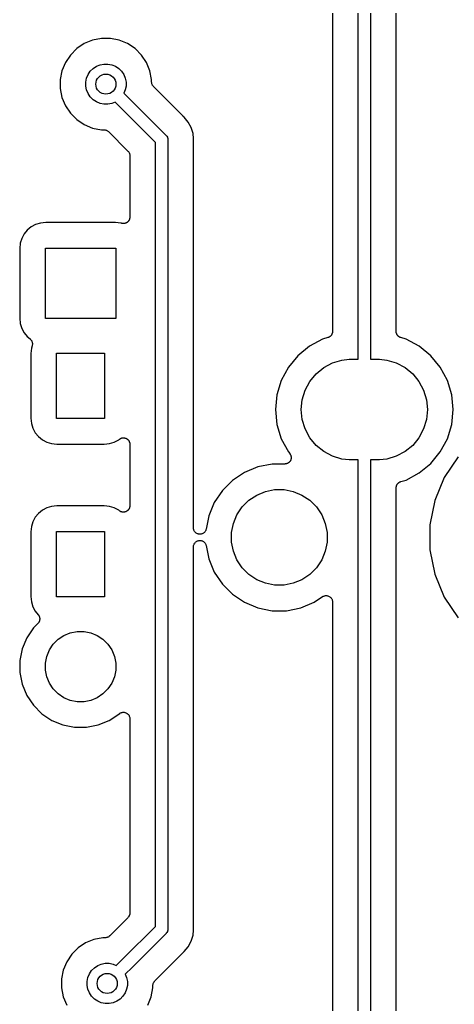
# Model space of a CAD drawing. Extents: x 1.13 to 10.46, y -5.5 to -3.29.
# Drawn here: x 6.31 to 6.65, y -4.758 to -3.988 of the extents above; entities that cross this region are included whole.
import ezdxf

# ---------------------------------------------------------------- set-up
doc = ezdxf.new("R2010")
doc.units = 0
doc.header["$MEASUREMENT"] = 0
doc.layers.add('BLACK', color=7, linetype='CONTINUOUS')

msp = doc.modelspace()

# ---------------------------------------------------------------- linework, layer by layer
at = {"layer": 'BLACK', "linetype": 'CONTINUOUS'}
for p, q in [((6.58445, -3.58228), (6.58445, -4.25354)), ((6.57461, -4.25354), (6.57461, -3.59188)), ((6.60445, -4.23174), (6.60445, -3.60409)), ((6.55461, -3.6935), (6.55461, -4.23174)), ((6.36039, -4.00643), (6.35454, -4.01035)), ((6.3669, -4.00374), (6.36039, -4.00643)), ((6.37381, -4.00237), (6.3669, -4.00374)), ((6.38085, -4.00237), (6.37381, -4.00237)), ((6.38775, -4.00374), (6.38085, -4.00237)), ((6.39426, -4.00643), (6.38775, -4.00374)), ((6.40012, -4.01035), (6.39426, -4.00643)), ((6.34956, -4.01533), (6.34565, -4.02118)), ((6.35454, -4.01035), (6.34956, -4.01533)), ((6.40509, -4.01533), (6.40012, -4.01035)), ((6.40901, -4.02118), (6.40509, -4.01533)), ((6.34565, -4.02118), (6.34295, -4.02769)), ((6.36987, -4.02416), (6.37273, -4.02297)), ((6.37273, -4.02297), (6.37578, -4.02237)), ((6.37578, -4.02237), (6.37888, -4.02237)), ((6.37888, -4.02237), (6.38192, -4.02297)), ((6.38192, -4.02297), (6.38479, -4.02416)), ((6.4117, -4.02769), (6.40901, -4.02118)), ((6.34295, -4.02769), (6.34158, -4.03459)), ((6.36218, -4.03352), (6.36337, -4.03065)), ((6.36337, -4.03065), (6.3651, -4.02807)), ((6.3651, -4.02807), (6.36729, -4.02588)), ((6.36729, -4.02588), (6.36987, -4.02416)), ((6.38479, -4.02416), (6.38737, -4.02588)), ((6.38737, -4.02588), (6.38956, -4.02807)), ((6.38956, -4.02807), (6.39128, -4.03065)), ((6.39128, -4.03065), (6.39247, -4.03352)), ((6.41308, -4.03459), (6.4117, -4.02769)), ((6.34158, -4.03459), (6.34158, -4.04163)), ((6.36158, -4.03656), (6.36218, -4.03352)), ((6.36158, -4.03966), (6.36158, -4.03656)), ((6.39247, -4.03352), (6.39308, -4.03656)), ((6.39308, -4.03656), (6.39308, -4.03966)), ((6.41308, -4.03655), (6.41308, -4.03459)), ((6.41312, -4.03701), (6.41308, -4.03655)), ((6.41316, -4.03747), (6.41312, -4.03701)), ((6.41317, -4.03749), (6.41316, -4.03747)), ((6.41317, -4.03752), (6.41317, -4.03749)), ((6.4133, -4.03796), (6.41317, -4.03752)), ((6.41343, -4.0384), (6.4133, -4.03796)), ((6.41345, -4.03843), (6.41343, -4.0384)), ((6.41345, -4.03845), (6.41345, -4.03843)), ((6.41367, -4.03886), (6.41345, -4.03845)), ((6.41388, -4.03927), (6.41367, -4.03886)), ((6.34158, -4.04163), (6.34295, -4.04854)), ((6.36218, -4.04271), (6.36158, -4.03966)), ((6.36337, -4.04557), (6.36218, -4.04271)), ((6.3651, -4.04815), (6.36337, -4.04557)), ((6.39247, -4.04271), (6.39142, -4.04525)), ((6.39142, -4.04525), (6.42424, -4.07806)), ((6.39308, -4.03966), (6.39247, -4.04271)), ((6.4139, -4.03929), (6.41388, -4.03927)), ((6.41391, -4.03931), (6.4139, -4.03929)), ((6.4142, -4.03967), (6.41391, -4.03931)), ((6.41449, -4.04003), (6.4142, -4.03967)), ((6.41453, -4.04007), (6.41449, -4.04003)), ((6.41454, -4.04008), (6.41453, -4.04007)), ((6.41453, -4.04007), (6.41453, -4.04007)), ((6.41453, -4.04007), (6.41453, -4.04007)), ((6.43751, -4.06305), (6.41454, -4.04008)), ((6.34295, -4.04854), (6.34565, -4.05505)), ((6.36729, -4.05035), (6.3651, -4.04815)), ((6.36987, -4.05207), (6.36729, -4.05035)), ((6.37273, -4.05326), (6.36987, -4.05207)), ((6.37578, -4.05386), (6.37273, -4.05326)), ((6.37888, -4.05386), (6.37578, -4.05386)), ((6.38192, -4.05326), (6.37888, -4.05386)), ((6.38446, -4.0522), (6.38192, -4.05326)), ((6.41601, -4.08375), (6.38446, -4.0522)), ((6.34565, -4.05505), (6.34956, -4.0609)), ((6.34956, -4.0609), (6.35454, -4.06588)), ((6.35454, -4.06588), (6.36039, -4.06979)), ((6.43767, -4.06319), (6.43751, -4.06305)), ((6.43782, -4.06334), (6.43767, -4.06319)), ((6.43787, -4.06338), (6.43782, -4.06334)), ((6.43863, -4.06401), (6.43787, -4.06338)), ((6.44175, -4.0678), (6.43863, -4.06401)), ((6.44406, -4.07213), (6.44175, -4.0678)), ((6.36039, -4.06979), (6.3669, -4.07249)), ((6.3669, -4.07249), (6.37381, -4.07386)), ((6.37381, -4.07386), (6.37576, -4.07386)), ((6.37576, -4.07386), (6.37578, -4.07386)), ((6.37578, -4.07386), (6.37578, -4.07386)), ((6.37578, -4.07386), (6.37578, -4.07386)), ((6.37578, -4.07386), (6.37583, -4.07386)), ((6.37583, -4.07386), (6.37629, -4.07391)), ((6.37629, -4.07391), (6.37675, -4.07396)), ((6.37675, -4.07396), (6.37677, -4.07397)), ((6.37677, -4.07397), (6.3768, -4.07397)), ((6.3768, -4.07397), (6.37724, -4.07411)), ((6.37724, -4.07411), (6.37768, -4.07425)), ((6.37768, -4.07425), (6.37771, -4.07426)), ((6.37771, -4.07426), (6.37773, -4.07427)), ((6.37773, -4.07427), (6.37814, -4.07449)), ((6.37814, -4.07449), (6.37854, -4.07471)), ((6.37854, -4.07471), (6.37856, -4.07472)), ((6.37856, -4.07472), (6.37859, -4.07474)), ((6.37859, -4.07474), (6.37894, -4.07503)), ((6.37894, -4.07503), (6.3793, -4.07533)), ((6.3793, -4.07533), (6.39454, -4.09057)), ((6.44549, -4.07683), (6.44406, -4.07213)), ((6.44587, -4.08072), (6.44549, -4.07683)), ((6.41601, -4.69747), (6.41601, -4.08375)), ((6.42424, -4.07806), (6.42442, -4.07822)), ((6.42442, -4.07822), (6.42458, -4.0784)), ((6.42458, -4.0784), (6.42504, -4.07897)), ((6.42504, -4.07897), (6.42539, -4.07963)), ((6.42539, -4.07963), (6.4255, -4.07982)), ((6.4255, -4.07982), (6.42578, -4.08075)), ((6.42578, -4.08075), (6.42585, -4.08147)), ((6.42585, -4.08147), (6.42585, -4.08147)), ((6.42585, -4.08147), (6.42587, -4.08171)), ((6.42587, -4.08171), (6.42585, -4.08195)), ((6.42585, -4.08195), (6.42585, -4.69927)), ((6.44585, -4.08311), (6.44587, -4.0829)), ((6.44585, -4.08318), (6.44585, -4.08311)), ((6.44585, -4.38547), (6.44585, -4.08318)), ((6.44587, -4.08073), (6.44587, -4.08072)), ((6.44597, -4.08171), (6.44587, -4.08073)), ((6.44587, -4.08269), (6.44597, -4.08171)), ((6.44587, -4.0829), (6.44587, -4.08269)), ((6.39454, -4.09057), (6.39455, -4.09058)), ((6.39455, -4.09058), (6.39455, -4.09058)), ((6.39455, -4.09058), (6.39455, -4.09058)), ((6.39455, -4.09058), (6.39459, -4.09062)), ((6.39459, -4.09062), (6.39488, -4.09098)), ((6.39488, -4.09098), (6.39517, -4.09134)), ((6.39517, -4.09134), (6.39518, -4.09136)), ((6.39518, -4.09136), (6.3952, -4.09138)), ((6.3952, -4.09138), (6.39541, -4.09179)), ((6.39541, -4.09179), (6.39563, -4.0922)), ((6.39563, -4.0922), (6.39564, -4.09223)), ((6.39564, -4.09223), (6.39565, -4.09225)), ((6.39565, -4.09225), (6.39578, -4.09269)), ((6.39578, -4.09269), (6.39591, -4.09314)), ((6.39591, -4.09314), (6.39591, -4.09316)), ((6.39591, -4.09316), (6.39592, -4.09319)), ((6.39592, -4.09319), (6.39596, -4.09365)), ((6.39596, -4.09365), (6.39601, -4.09411)), ((6.39601, -4.09411), (6.39601, -4.1423)), ((6.33023, -4.14647), (6.32606, -4.14688)), ((6.38473, -4.14647), (6.33023, -4.14647)), ((6.3889, -4.14688), (6.38473, -4.14647)), ((6.39335, -4.14672), (6.39311, -4.14681)), ((6.39354, -4.14659), (6.39335, -4.14672)), ((6.39374, -4.14648), (6.39354, -4.14659)), ((6.39395, -4.14632), (6.39374, -4.14648)), ((6.39416, -4.14618), (6.39395, -4.14632)), ((6.39432, -4.14601), (6.39416, -4.14618)), ((6.3945, -4.14587), (6.39432, -4.14601)), ((6.39467, -4.14567), (6.3945, -4.14587)), ((6.39485, -4.14549), (6.39467, -4.14567)), ((6.39498, -4.1453), (6.39485, -4.14549)), ((6.39513, -4.14512), (6.39498, -4.1453)), ((6.39526, -4.1449), (6.39513, -4.14512)), ((6.3954, -4.14468), (6.39526, -4.1449)), ((6.39549, -4.14447), (6.3954, -4.14468)), ((6.3956, -4.14427), (6.39549, -4.14447)), ((6.39568, -4.14402), (6.3956, -4.14427)), ((6.39578, -4.14378), (6.39568, -4.14402)), ((6.39583, -4.14356), (6.39578, -4.14378)), ((6.3959, -4.14334), (6.39583, -4.14356)), ((6.39593, -4.14308), (6.3959, -4.14334)), ((6.39598, -4.14283), (6.39593, -4.14308)), ((6.39601, -4.14237), (6.39598, -4.1426)), ((6.39598, -4.1426), (6.39598, -4.14283)), ((6.39601, -4.1423), (6.39601, -4.14237)), ((6.31577, -4.15238), (6.31327, -4.15543)), ((6.31882, -4.14988), (6.31577, -4.15238)), ((6.32229, -4.14803), (6.31882, -4.14988)), ((6.32606, -4.14688), (6.32229, -4.14803)), ((6.38955, -4.14708), (6.3889, -4.14688)), ((6.38978, -4.14713), (6.38955, -4.14708)), ((6.39, -4.1472), (6.38978, -4.14713)), ((6.39026, -4.14722), (6.39, -4.1472)), ((6.39051, -4.14727), (6.39026, -4.14722)), ((6.39074, -4.14727), (6.39051, -4.14727)), ((6.39097, -4.1473), (6.39074, -4.14727)), ((6.39123, -4.14727), (6.39097, -4.1473)), ((6.39149, -4.14727), (6.39123, -4.14727)), ((6.39171, -4.14723), (6.39149, -4.14727)), ((6.39194, -4.14721), (6.39171, -4.14723)), ((6.39219, -4.14714), (6.39194, -4.14721)), ((6.39245, -4.14709), (6.39219, -4.14714)), ((6.39266, -4.147), (6.39245, -4.14709)), ((6.39288, -4.14693), (6.39266, -4.147)), ((6.39311, -4.14681), (6.39288, -4.14693)), ((6.31141, -4.1589), (6.31027, -4.16267)), ((6.31327, -4.15543), (6.31141, -4.1589)), ((6.31027, -4.16267), (6.30986, -4.16684)), ((6.30986, -4.16684), (6.30986, -4.22135)), ((6.32998, -4.22159), (6.32998, -4.16659)), ((6.32998, -4.16659), (6.38498, -4.16659)), ((6.38498, -4.16659), (6.38498, -4.22159)), ((6.30986, -4.22135), (6.31027, -4.22552)), ((6.38498, -4.22159), (6.32998, -4.22159)), ((6.31027, -4.22552), (6.31141, -4.22929)), ((6.31141, -4.22929), (6.31327, -4.23276)), ((6.31327, -4.23276), (6.31577, -4.23581)), ((6.31577, -4.23581), (6.31799, -4.23763)), ((6.31799, -4.23763), (6.31801, -4.23764)), ((6.31801, -4.23764), (6.31801, -4.23764)), ((6.31801, -4.23764), (6.31801, -4.23764)), ((6.31801, -4.23764), (6.31804, -4.23767)), ((6.31804, -4.23767), (6.31837, -4.23801)), ((6.31837, -4.23801), (6.3187, -4.23834)), ((6.3187, -4.23834), (6.31871, -4.23835)), ((6.31871, -4.23835), (6.31872, -4.23837)), ((6.31872, -4.23837), (6.31898, -4.23876)), ((6.31898, -4.23876), (6.31924, -4.23915)), ((6.31924, -4.23915), (6.31924, -4.23917)), ((6.31924, -4.23917), (6.31926, -4.23919)), ((6.31926, -4.23919), (6.31943, -4.23962)), ((6.54686, -4.2378), (6.53654, -4.24331)), ((6.55106, -4.23652), (6.54686, -4.2378)), ((6.55126, -4.23644), (6.55106, -4.23652)), ((6.55148, -4.23637), (6.55126, -4.23644)), ((6.55171, -4.23625), (6.55148, -4.23637)), ((6.55196, -4.23615), (6.55171, -4.23625)), ((6.55215, -4.23603), (6.55196, -4.23615)), ((6.55234, -4.23592), (6.55215, -4.23603)), ((6.55255, -4.23576), (6.55234, -4.23592)), ((6.55277, -4.23561), (6.55255, -4.23576)), ((6.55293, -4.23545), (6.55277, -4.23561)), ((6.5531, -4.23531), (6.55293, -4.23545)), ((6.55328, -4.23511), (6.5531, -4.23531)), ((6.55346, -4.23492), (6.55328, -4.23511)), ((6.55359, -4.23473), (6.55346, -4.23492)), ((6.55373, -4.23456), (6.55359, -4.23473)), ((6.55386, -4.23433), (6.55373, -4.23456)), ((6.55401, -4.23411), (6.55386, -4.23433)), ((6.55409, -4.2339), (6.55401, -4.23411)), ((6.5542, -4.23371), (6.55409, -4.2339)), ((6.55428, -4.23345), (6.5542, -4.23371)), ((6.55438, -4.23321), (6.55428, -4.23345)), ((6.55443, -4.23299), (6.55438, -4.23321)), ((6.5545, -4.23278), (6.55443, -4.23299)), ((6.55453, -4.23251), (6.5545, -4.23278)), ((6.55458, -4.23225), (6.55453, -4.23251)), ((6.55461, -4.23181), (6.55458, -4.23203)), ((6.55458, -4.23203), (6.55458, -4.23225)), ((6.55461, -4.23174), (6.55461, -4.23181)), ((6.60447, -4.23196), (6.60445, -4.23174)), ((6.60447, -4.23218), (6.60447, -4.23196)), ((6.60452, -4.23244), (6.60447, -4.23218)), ((6.60454, -4.23271), (6.60452, -4.23244)), ((6.60461, -4.23292), (6.60454, -4.23271)), ((6.60465, -4.23314), (6.60461, -4.23292)), ((6.60475, -4.23339), (6.60465, -4.23314)), ((6.60483, -4.23364), (6.60475, -4.23339)), ((6.60493, -4.23384), (6.60483, -4.23364)), ((6.60501, -4.23405), (6.60493, -4.23384)), ((6.60516, -4.23427), (6.60501, -4.23405)), ((6.60528, -4.2345), (6.60516, -4.23427)), ((6.60543, -4.23468), (6.60528, -4.2345)), ((6.60555, -4.23487), (6.60543, -4.23468)), ((6.60573, -4.23506), (6.60555, -4.23487)), ((6.6059, -4.23526), (6.60573, -4.23506)), ((6.60607, -4.2354), (6.6059, -4.23526)), ((6.60623, -4.23556), (6.60607, -4.2354)), ((6.60645, -4.23571), (6.60623, -4.23556)), ((6.60665, -4.23588), (6.60645, -4.23571)), ((6.60685, -4.23599), (6.60665, -4.23588)), ((6.60703, -4.23612), (6.60685, -4.23599)), ((6.60728, -4.23622), (6.60703, -4.23612)), ((6.60751, -4.23635), (6.60728, -4.23622)), ((6.60773, -4.23641), (6.60751, -4.23635)), ((6.60793, -4.2365), (6.60773, -4.23641)), ((6.608, -4.23652), (6.60793, -4.2365)), ((6.6122, -4.2378), (6.608, -4.23652)), ((6.62251, -4.24331), (6.6122, -4.2378)), ((6.31907, -4.2447), (6.31866, -4.24887)), ((6.3196, -4.24294), (6.31907, -4.2447)), ((6.31943, -4.23962), (6.31961, -4.24005)), ((6.31969, -4.24249), (6.3196, -4.24294)), ((6.31961, -4.24005), (6.31961, -4.24007)), ((6.31961, -4.24007), (6.31962, -4.24009)), ((6.31962, -4.24009), (6.3197, -4.24055)), ((6.31979, -4.24203), (6.31969, -4.24249)), ((6.3197, -4.24055), (6.31979, -4.24101)), ((6.31979, -4.24101), (6.31979, -4.24103)), ((6.31979, -4.24103), (6.3198, -4.24105)), ((6.3198, -4.24105), (6.31979, -4.24152)), ((6.31979, -4.24152), (6.31979, -4.24199)), ((6.31979, -4.24199), (6.31979, -4.24201)), ((6.31979, -4.24201), (6.31979, -4.24203)), ((6.53654, -4.24331), (6.5275, -4.25073)), ((6.63155, -4.25073), (6.62251, -4.24331)), ((6.31866, -4.24887), (6.31866, -4.29956)), ((6.33878, -4.2998), (6.33878, -4.24862)), ((6.33878, -4.24862), (6.37618, -4.24862)), ((6.37618, -4.24862), (6.37618, -4.2998)), ((6.5275, -4.25073), (6.52008, -4.25977)), ((6.55455, -4.25636), (6.56197, -4.25411)), ((6.56197, -4.25411), (6.56775, -4.25354)), ((6.56775, -4.25354), (6.57461, -4.25354)), ((6.58445, -4.25354), (6.5913, -4.25354)), ((6.5913, -4.25354), (6.59709, -4.25411)), ((6.59709, -4.25411), (6.60451, -4.25636)), ((6.63897, -4.25977), (6.63155, -4.25073)), ((6.52008, -4.25977), (6.51457, -4.27008)), ((6.54171, -4.26494), (6.54771, -4.26002)), ((6.54771, -4.26002), (6.55455, -4.25636)), ((6.60451, -4.25636), (6.61135, -4.26002)), ((6.61135, -4.26002), (6.61734, -4.26494)), ((6.64449, -4.27008), (6.63897, -4.25977)), ((6.51457, -4.27008), (6.51117, -4.28127)), ((6.53679, -4.27093), (6.54171, -4.26494)), ((6.61734, -4.26494), (6.62226, -4.27093)), ((6.64788, -4.28127), (6.64449, -4.27008)), ((6.53088, -4.2852), (6.53314, -4.27777)), ((6.53314, -4.27777), (6.53679, -4.27093)), ((6.62226, -4.27093), (6.62592, -4.27777)), ((6.62592, -4.27777), (6.62817, -4.2852)), ((6.51117, -4.28127), (6.51003, -4.29291)), ((6.53012, -4.29291), (6.53088, -4.2852)), ((6.62817, -4.2852), (6.62893, -4.29291)), ((6.64903, -4.29291), (6.64788, -4.28127)), ((6.51003, -4.29291), (6.51117, -4.30455)), ((6.53088, -4.30063), (6.53012, -4.29291)), ((6.62893, -4.29291), (6.62817, -4.30063)), ((6.64788, -4.30455), (6.64903, -4.29291)), ((6.31866, -4.29956), (6.31907, -4.30372)), ((6.37618, -4.2998), (6.33878, -4.2998)), ((6.53314, -4.30805), (6.53088, -4.30063)), ((6.62817, -4.30063), (6.62592, -4.30805)), ((6.31907, -4.30372), (6.32021, -4.30749)), ((6.32021, -4.30749), (6.32207, -4.31097)), ((6.51117, -4.30455), (6.51457, -4.31574)), ((6.53679, -4.31489), (6.53314, -4.30805)), ((6.62592, -4.30805), (6.62226, -4.31489)), ((6.64449, -4.31574), (6.64788, -4.30455)), ((6.32207, -4.31097), (6.32457, -4.31401)), ((6.32457, -4.31401), (6.32761, -4.31651)), ((6.38735, -4.31651), (6.38783, -4.31611)), ((6.38783, -4.31611), (6.38789, -4.31607)), ((6.38789, -4.31607), (6.38809, -4.31594)), ((6.38809, -4.31594), (6.38827, -4.31579)), ((6.38827, -4.31579), (6.38849, -4.31568)), ((6.38849, -4.31568), (6.38871, -4.31554)), ((6.38871, -4.31554), (6.38893, -4.31545)), ((6.38893, -4.31545), (6.38913, -4.31534)), ((6.38913, -4.31534), (6.38938, -4.31527)), ((6.38938, -4.31527), (6.38961, -4.31518)), ((6.38961, -4.31518), (6.38984, -4.31513)), ((6.38984, -4.31513), (6.39007, -4.31507)), ((6.39007, -4.31507), (6.39032, -4.31504)), ((6.39032, -4.31504), (6.39057, -4.315)), ((6.39057, -4.315), (6.39081, -4.315)), ((6.39081, -4.315), (6.39104, -4.31498)), ((6.39104, -4.31498), (6.39129, -4.315)), ((6.39129, -4.315), (6.39155, -4.31501)), ((6.39155, -4.31501), (6.39178, -4.31506)), ((6.39178, -4.31506), (6.39201, -4.31508)), ((6.39201, -4.31508), (6.39225, -4.31515)), ((6.39225, -4.31515), (6.3925, -4.31521)), ((6.3925, -4.31521), (6.39272, -4.3153)), ((6.39272, -4.3153), (6.39294, -4.31537)), ((6.39294, -4.31537), (6.39317, -4.31549)), ((6.39317, -4.31549), (6.3934, -4.31559)), ((6.3934, -4.31559), (6.3936, -4.31572)), ((6.3936, -4.31572), (6.3938, -4.31583)), ((6.3938, -4.31583), (6.394, -4.31599)), ((6.394, -4.31599), (6.39421, -4.31614)), ((6.39421, -4.31614), (6.39437, -4.3163)), ((6.39437, -4.3163), (6.39455, -4.31645)), ((6.51457, -4.31574), (6.52008, -4.32606)), ((6.54171, -4.32089), (6.53679, -4.31489)), ((6.62226, -4.31489), (6.61734, -4.32089)), ((6.63897, -4.32606), (6.64449, -4.31574)), ((6.32761, -4.31651), (6.33109, -4.31837)), ((6.33109, -4.31837), (6.33486, -4.31951)), ((6.33486, -4.31951), (6.33903, -4.31992)), ((6.33903, -4.31992), (6.37594, -4.31992)), ((6.37594, -4.31992), (6.3801, -4.31951)), ((6.3801, -4.31951), (6.38387, -4.31837)), ((6.38387, -4.31837), (6.38735, -4.31651)), ((6.39455, -4.31645), (6.39471, -4.31665)), ((6.39471, -4.31665), (6.39489, -4.31683)), ((6.39489, -4.31683), (6.39502, -4.31703)), ((6.39502, -4.31703), (6.39517, -4.31721)), ((6.39517, -4.31721), (6.39529, -4.31744)), ((6.39529, -4.31744), (6.39543, -4.31765)), ((6.39543, -4.31765), (6.39552, -4.31786)), ((6.39552, -4.31786), (6.39563, -4.31807)), ((6.39563, -4.31807), (6.3957, -4.31832)), ((6.3957, -4.31832), (6.3958, -4.31855)), ((6.3958, -4.31855), (6.39584, -4.31878)), ((6.39584, -4.31878), (6.39591, -4.31901)), ((6.39591, -4.31901), (6.39594, -4.31926)), ((6.39594, -4.31926), (6.39598, -4.31951)), ((6.39598, -4.31951), (6.39598, -4.31974)), ((6.39598, -4.31974), (6.39601, -4.31998)), ((6.39601, -4.31998), (6.39601, -4.36821)), ((6.54771, -4.32581), (6.54171, -4.32089)), ((6.61734, -4.32089), (6.61135, -4.32581)), ((6.52008, -4.32606), (6.52113, -4.32734)), ((6.52113, -4.32734), (6.52118, -4.32739)), ((6.52118, -4.32739), (6.52131, -4.32759)), ((6.52131, -4.32759), (6.52145, -4.32777)), ((6.52145, -4.32777), (6.52157, -4.328)), ((6.52157, -4.328), (6.52171, -4.32821)), ((6.52171, -4.32821), (6.5218, -4.32843)), ((6.5218, -4.32843), (6.52191, -4.32864)), ((6.52191, -4.32864), (6.52198, -4.32888)), ((6.52198, -4.32888), (6.52207, -4.32912)), ((6.52207, -4.32912), (6.52211, -4.32935)), ((6.52217, -4.33152), (6.52209, -4.33176)), ((6.52211, -4.32935), (6.52218, -4.32957)), ((6.52219, -4.33128), (6.52217, -4.33152)), ((6.52218, -4.32957), (6.5222, -4.32983)), ((6.52224, -4.33105), (6.52219, -4.33128)), ((6.5222, -4.32983), (6.52225, -4.33008)), ((6.52227, -4.33055), (6.52224, -4.3308)), ((6.52224, -4.3308), (6.52224, -4.33105)), ((6.52225, -4.33008), (6.52225, -4.33031)), ((6.52225, -4.33031), (6.52227, -4.33055)), ((6.55455, -4.32946), (6.54771, -4.32581)), ((6.56197, -4.33171), (6.55455, -4.32946)), ((6.56775, -4.33228), (6.56197, -4.33171)), ((6.59709, -4.33171), (6.5913, -4.33228)), ((6.60451, -4.32946), (6.59709, -4.33171)), ((6.61135, -4.32581), (6.60451, -4.32946)), ((6.63155, -4.3351), (6.63897, -4.32606)), ((6.65283, -4.32997), (6.64203, -4.34614)), ((6.49625, -4.33772), (6.4858, -4.34204)), ((6.50734, -4.33551), (6.49625, -4.33772)), ((6.51727, -4.33551), (6.50734, -4.33551)), ((6.5175, -4.33549), (6.51727, -4.33551)), ((6.51774, -4.33549), (6.5175, -4.33549)), ((6.51799, -4.33544), (6.51774, -4.33549)), ((6.51824, -4.33542), (6.51799, -4.33544)), ((6.51846, -4.33535), (6.51824, -4.33542)), ((6.5187, -4.3353), (6.51846, -4.33535)), ((6.51893, -4.33521), (6.5187, -4.3353)), ((6.51917, -4.33513), (6.51893, -4.33521)), ((6.51938, -4.33502), (6.51917, -4.33513)), ((6.5196, -4.33494), (6.51938, -4.33502)), ((6.51981, -4.3348), (6.5196, -4.33494)), ((6.52004, -4.33468), (6.51981, -4.3348)), ((6.52022, -4.33453), (6.52004, -4.33468)), ((6.52041, -4.3344), (6.52022, -4.33453)), ((6.5206, -4.33422), (6.52041, -4.3344)), ((6.52079, -4.33406), (6.5206, -4.33422)), ((6.52094, -4.33388), (6.52079, -4.33406)), ((6.52111, -4.33371), (6.52094, -4.33388)), ((6.52125, -4.3335), (6.52111, -4.33371)), ((6.52141, -4.33331), (6.52125, -4.3335)), ((6.52153, -4.3331), (6.52141, -4.33331)), ((6.52166, -4.33291), (6.52153, -4.3331)), ((6.52176, -4.33267), (6.52166, -4.33291)), ((6.52188, -4.33245), (6.52176, -4.33267)), ((6.52195, -4.33223), (6.52188, -4.33245)), ((6.52204, -4.33201), (6.52195, -4.33223)), ((6.52209, -4.33176), (6.52204, -4.33201)), ((6.57461, -4.33228), (6.56775, -4.33228)), ((6.57461, -4.99394), (6.57461, -4.33228)), ((6.5913, -4.33228), (6.58445, -4.33228)), ((6.58445, -4.33228), (6.58445, -5.00354)), ((6.62251, -4.34252), (6.63155, -4.3351)), ((6.4858, -4.34204), (6.4764, -4.34833)), ((6.6122, -4.34803), (6.62251, -4.34252)), ((6.64203, -4.34614), (6.63458, -4.36411)), ((6.4764, -4.34833), (6.46841, -4.35632)), ((6.60445, -4.35402), (6.60447, -4.3538)), ((6.60445, -4.35409), (6.60445, -4.35402)), ((6.60445, -4.98174), (6.60445, -4.35409)), ((6.60447, -4.3538), (6.60448, -4.35357)), ((6.60448, -4.35357), (6.60453, -4.35331)), ((6.60453, -4.35331), (6.60456, -4.35305)), ((6.60456, -4.35305), (6.60463, -4.35284)), ((6.60463, -4.35284), (6.60467, -4.35262)), ((6.60467, -4.35262), (6.60477, -4.35237)), ((6.60477, -4.35237), (6.60485, -4.35212)), ((6.60485, -4.35212), (6.60496, -4.35192)), ((6.60496, -4.35192), (6.60505, -4.35172)), ((6.60505, -4.35172), (6.6052, -4.3515)), ((6.6052, -4.3515), (6.60532, -4.35126)), ((6.60532, -4.35126), (6.60547, -4.35109)), ((6.60547, -4.35109), (6.60559, -4.35091)), ((6.60559, -4.35091), (6.60578, -4.35072)), ((6.60578, -4.35072), (6.60595, -4.35052)), ((6.60595, -4.35052), (6.60613, -4.35038)), ((6.60613, -4.35038), (6.60628, -4.35022)), ((6.60628, -4.35022), (6.6065, -4.35007)), ((6.6065, -4.35007), (6.60671, -4.34991)), ((6.60671, -4.34991), (6.60691, -4.3498)), ((6.60691, -4.3498), (6.6071, -4.34968)), ((6.6071, -4.34968), (6.60734, -4.34958)), ((6.60734, -4.34958), (6.60758, -4.34945)), ((6.60758, -4.34945), (6.60779, -4.34939)), ((6.60779, -4.34939), (6.608, -4.3493)), ((6.608, -4.3493), (6.6122, -4.34803)), ((6.46841, -4.35632), (6.46212, -4.36572)), ((6.48915, -4.36386), (6.49528, -4.35977)), ((6.49528, -4.35977), (6.50208, -4.35695)), ((6.50208, -4.35695), (6.50931, -4.35551)), ((6.50931, -4.35551), (6.51668, -4.35551)), ((6.51668, -4.35551), (6.5239, -4.35695)), ((6.5239, -4.35695), (6.53071, -4.35977)), ((6.53071, -4.35977), (6.53683, -4.36386)), ((6.33109, -4.36982), (6.32761, -4.37168)), ((6.33486, -4.36868), (6.33109, -4.36982)), ((6.33903, -4.36826), (6.33486, -4.36868)), ((6.37594, -4.36826), (6.33903, -4.36826)), ((6.3801, -4.36868), (6.37594, -4.36826)), ((6.38387, -4.36982), (6.3801, -4.36868)), ((6.38735, -4.37168), (6.38387, -4.36982)), ((6.3956, -4.37018), (6.39549, -4.37039)), ((6.39568, -4.36994), (6.3956, -4.37018)), ((6.39578, -4.3697), (6.39568, -4.36994)), ((6.39583, -4.36947), (6.39578, -4.3697)), ((6.3959, -4.36925), (6.39583, -4.36947)), ((6.39593, -4.369), (6.3959, -4.36925)), ((6.39598, -4.36875), (6.39593, -4.369)), ((6.39601, -4.36828), (6.39598, -4.36851)), ((6.39598, -4.36851), (6.39598, -4.36875)), ((6.39601, -4.36821), (6.39601, -4.36828)), ((6.46212, -4.36572), (6.4578, -4.37617)), ((6.47985, -4.3752), (6.48394, -4.36907)), ((6.48394, -4.36907), (6.48915, -4.36386)), ((6.53683, -4.36386), (6.54204, -4.36907)), ((6.54204, -4.36907), (6.54614, -4.3752)), ((6.63458, -4.36411), (6.63079, -4.38319)), ((6.32207, -4.37722), (6.32021, -4.3807)), ((6.32457, -4.37418), (6.32207, -4.37722)), ((6.32761, -4.37168), (6.32457, -4.37418)), ((6.38783, -4.37208), (6.38735, -4.37168)), ((6.38803, -4.37221), (6.38783, -4.37208)), ((6.38821, -4.37236), (6.38803, -4.37221)), ((6.38843, -4.37248), (6.38821, -4.37236)), ((6.38865, -4.37262), (6.38843, -4.37248)), ((6.38886, -4.37271), (6.38865, -4.37262)), ((6.38907, -4.37282), (6.38886, -4.37271)), ((6.38931, -4.3729), (6.38907, -4.37282)), ((6.38955, -4.37299), (6.38931, -4.3729)), ((6.38978, -4.37304), (6.38955, -4.37299)), ((6.39, -4.37311), (6.38978, -4.37304)), ((6.39025, -4.37314), (6.39, -4.37311)), ((6.3905, -4.37319), (6.39025, -4.37314)), ((6.39074, -4.37319), (6.3905, -4.37319)), ((6.39097, -4.37321), (6.39074, -4.37319)), ((6.39122, -4.37319), (6.39097, -4.37321)), ((6.39148, -4.37319), (6.39122, -4.37319)), ((6.39171, -4.37314), (6.39148, -4.37319)), ((6.39194, -4.37312), (6.39171, -4.37314)), ((6.39219, -4.37305), (6.39194, -4.37312)), ((6.39244, -4.373), (6.39219, -4.37305)), ((6.39265, -4.37291), (6.39244, -4.373)), ((6.39288, -4.37285), (6.39265, -4.37291)), ((6.3931, -4.37273), (6.39288, -4.37285)), ((6.39334, -4.37263), (6.3931, -4.37273)), ((6.39354, -4.3725), (6.39334, -4.37263)), ((6.39374, -4.3724), (6.39354, -4.3725)), ((6.39394, -4.37224), (6.39374, -4.3724)), ((6.39415, -4.3721), (6.39394, -4.37224)), ((6.39432, -4.37193), (6.39415, -4.3721)), ((6.3945, -4.37178), (6.39432, -4.37193)), ((6.39467, -4.37159), (6.3945, -4.37178)), ((6.39485, -4.37141), (6.39467, -4.37159)), ((6.39498, -4.37122), (6.39485, -4.37141)), ((6.39513, -4.37104), (6.39498, -4.37122)), ((6.39525, -4.37081), (6.39513, -4.37104)), ((6.3954, -4.3706), (6.39525, -4.37081)), ((6.39549, -4.37039), (6.3954, -4.3706)), ((6.4578, -4.37617), (6.45575, -4.38644)), ((6.47703, -4.382), (6.47985, -4.3752)), ((6.54614, -4.3752), (6.54896, -4.382)), ((6.31907, -4.38447), (6.31866, -4.38863)), ((6.32021, -4.3807), (6.31907, -4.38447)), ((6.4459, -4.38595), (6.44585, -4.38547)), ((6.47559, -4.38923), (6.47703, -4.382)), ((6.54896, -4.382), (6.55039, -4.38923)), ((6.63079, -4.38319), (6.63079, -4.40264)), ((6.31866, -4.38863), (6.31866, -4.43932)), ((6.33878, -4.43957), (6.33878, -4.38839)), ((6.33878, -4.38839), (6.37618, -4.38839)), ((6.37618, -4.38839), (6.37618, -4.43957)), ((6.44594, -4.38644), (6.4459, -4.38595)), ((6.44608, -4.38688), (6.44594, -4.38644)), ((6.44594, -4.38644), (6.44594, -4.38644)), ((6.44594, -4.38644), (6.44594, -4.38644)), ((6.44622, -4.38737), (6.44608, -4.38688)), ((6.44623, -4.38737), (6.44622, -4.38737)), ((6.44644, -4.38777), (6.44623, -4.38737)), ((6.44623, -4.38737), (6.44623, -4.38737)), ((6.44668, -4.38823), (6.44644, -4.38777)), ((6.44668, -4.38824), (6.44668, -4.38823)), ((6.44668, -4.38823), (6.44668, -4.38823)), ((6.447, -4.38862), (6.44668, -4.38824)), ((6.4473, -4.38899), (6.447, -4.38862)), ((6.44768, -4.3893), (6.4473, -4.38899)), ((6.4473, -4.38899), (6.4473, -4.38899)), ((6.4473, -4.38899), (6.4473, -4.38899)), ((6.44805, -4.38961), (6.44768, -4.3893)), ((6.44849, -4.38985), (6.44805, -4.38961)), ((6.44805, -4.38961), (6.44805, -4.38961)), ((6.44805, -4.38961), (6.44805, -4.38961)), ((6.44891, -4.39008), (6.44849, -4.38985)), ((6.44938, -4.39022), (6.44891, -4.39008)), ((6.44891, -4.39008), (6.44891, -4.39008)), ((6.44891, -4.39008), (6.44891, -4.39008)), ((6.44984, -4.39037), (6.44938, -4.39022)), ((6.45032, -4.39042), (6.44984, -4.39037)), ((6.44984, -4.39037), (6.44984, -4.39037)), ((6.44984, -4.39037), (6.44984, -4.39037)), ((6.45081, -4.39047), (6.45032, -4.39042)), ((6.4513, -4.39042), (6.45081, -4.39047)), ((6.45081, -4.39047), (6.45081, -4.39047)), ((6.45081, -4.39047), (6.45081, -4.39047)), ((6.45178, -4.39038), (6.4513, -4.39042)), ((6.45179, -4.39038), (6.45178, -4.39038)), ((6.45178, -4.39038), (6.45178, -4.39038)), ((6.45224, -4.39025), (6.45179, -4.39038)), ((6.45272, -4.39011), (6.45224, -4.39025)), ((6.45314, -4.38989), (6.45272, -4.3901)), ((6.45272, -4.3901), (6.45272, -4.39011)), ((6.45272, -4.39011), (6.45272, -4.39011)), ((6.45358, -4.38966), (6.45314, -4.38989)), ((6.45359, -4.38965), (6.45358, -4.38965)), ((6.45358, -4.38965), (6.45358, -4.38966)), ((6.45398, -4.38934), (6.45359, -4.38965)), ((6.45434, -4.38904), (6.45398, -4.38934)), ((6.45435, -4.38904), (6.45434, -4.38904)), ((6.45466, -4.38867), (6.45435, -4.38904)), ((6.45435, -4.38904), (6.45435, -4.38904)), ((6.45497, -4.3883), (6.45466, -4.38867)), ((6.4552, -4.38788), (6.45497, -4.38829)), ((6.45497, -4.38829), (6.45497, -4.3883)), ((6.45497, -4.3883), (6.45497, -4.3883)), ((6.45544, -4.38744), (6.4552, -4.38788)), ((6.45559, -4.38699), (6.45544, -4.38744)), ((6.45544, -4.38744), (6.45544, -4.38744)), ((6.45544, -4.38744), (6.45544, -4.38744)), ((6.45574, -4.38651), (6.45559, -4.38699)), ((6.45575, -4.38644), (6.45574, -4.38651)), ((6.45574, -4.38651), (6.45574, -4.38651)), ((6.45574, -4.38651), (6.45574, -4.38651)), ((6.45574, -4.38651), (6.45574, -4.38651)), ((6.47559, -4.3966), (6.47559, -4.38923)), ((6.55039, -4.38923), (6.55039, -4.3966)), ((6.44585, -4.40029), (6.4459, -4.3998)), ((6.44585, -4.40036), (6.44585, -4.40029)), ((6.44585, -4.69804), (6.44585, -4.40036)), ((6.4459, -4.3998), (6.44596, -4.39932)), ((6.44596, -4.39932), (6.4461, -4.39886)), ((6.44596, -4.39932), (6.44596, -4.39932)), ((6.44596, -4.39932), (6.44596, -4.39932)), ((6.4461, -4.39886), (6.44625, -4.39839)), ((6.44625, -4.39839), (6.44648, -4.39797)), ((6.44625, -4.39839), (6.44625, -4.39839)), ((6.44625, -4.39839), (6.44625, -4.39839)), ((6.44648, -4.39797), (6.44672, -4.39754)), ((6.44672, -4.39753), (6.44704, -4.39715)), ((6.44672, -4.39754), (6.44672, -4.39753)), ((6.44672, -4.39753), (6.44672, -4.39753)), ((6.44704, -4.39715), (6.44735, -4.39679)), ((6.44735, -4.39679), (6.44774, -4.39647)), ((6.44735, -4.39679), (6.44735, -4.39679)), ((6.44735, -4.39679), (6.44735, -4.39679)), ((6.44774, -4.39647), (6.44811, -4.39618)), ((6.44811, -4.39617), (6.44857, -4.39593)), ((6.44811, -4.39618), (6.44811, -4.39617)), ((6.44811, -4.39618), (6.44811, -4.39618)), ((6.44857, -4.39593), (6.44897, -4.39572)), ((6.44897, -4.39572), (6.44897, -4.39572)), ((6.44897, -4.39572), (6.44898, -4.39572)), ((6.44898, -4.39572), (6.44944, -4.39559)), ((6.44944, -4.39559), (6.44991, -4.39545)), ((6.44991, -4.39545), (6.45037, -4.3954)), ((6.44991, -4.39545), (6.44991, -4.39545)), ((6.44991, -4.39545), (6.44991, -4.39545)), ((6.45037, -4.3954), (6.45088, -4.39536)), ((6.45088, -4.39536), (6.45088, -4.39536)), ((6.45088, -4.39536), (6.45088, -4.39536)), ((6.45088, -4.39536), (6.45135, -4.39541)), ((6.45135, -4.39541), (6.45185, -4.39546)), ((6.45185, -4.39546), (6.45185, -4.39546)), ((6.45185, -4.39546), (6.45185, -4.39546)), ((6.45185, -4.39546), (6.4523, -4.3956)), ((6.4523, -4.3956), (6.45278, -4.39575)), ((6.45278, -4.39575), (6.45278, -4.39575)), ((6.45278, -4.39575), (6.45279, -4.39575)), ((6.45279, -4.39575), (6.45321, -4.39598)), ((6.45321, -4.39598), (6.45364, -4.39621)), ((6.45364, -4.39621), (6.45364, -4.39621)), ((6.45364, -4.39621), (6.45364, -4.39621)), ((6.45364, -4.39621), (6.45401, -4.39651)), ((6.45401, -4.39651), (6.45439, -4.39683)), ((6.45439, -4.39683), (6.45439, -4.39683)), ((6.45439, -4.39683), (6.4544, -4.39683)), ((6.4544, -4.39683), (6.4547, -4.39721)), ((6.4547, -4.39721), (6.45501, -4.39759)), ((6.45501, -4.39759), (6.45501, -4.39759)), ((6.45501, -4.39759), (6.45501, -4.39759)), ((6.45501, -4.39759), (6.45524, -4.39801)), ((6.45524, -4.39801), (6.45547, -4.39845)), ((6.45547, -4.39845), (6.45547, -4.39845)), ((6.45547, -4.39845), (6.45547, -4.39845)), ((6.45547, -4.39845), (6.4556, -4.39888)), ((6.4556, -4.39888), (6.45575, -4.39938)), ((6.45575, -4.39938), (6.4578, -4.40966)), ((6.47703, -4.40382), (6.47559, -4.3966)), ((6.55039, -4.3966), (6.54896, -4.40382)), ((6.47985, -4.41063), (6.47703, -4.40382)), ((6.54896, -4.40382), (6.54614, -4.41063)), ((6.63079, -4.40264), (6.63458, -4.42171)), ((6.4578, -4.40966), (6.46212, -4.4201)), ((6.48394, -4.41676), (6.47985, -4.41063)), ((6.54614, -4.41063), (6.54204, -4.41676)), ((6.46212, -4.4201), (6.46841, -4.4295)), ((6.48915, -4.42197), (6.48394, -4.41676)), ((6.49528, -4.42606), (6.48915, -4.42197)), ((6.53683, -4.42197), (6.53071, -4.42606)), ((6.54204, -4.41676), (6.53683, -4.42197)), ((6.63458, -4.42171), (6.64203, -4.43968)), ((6.46841, -4.4295), (6.4764, -4.4375)), ((6.50208, -4.42888), (6.49528, -4.42606)), ((6.50931, -4.43031), (6.50208, -4.42888)), ((6.51668, -4.43031), (6.50931, -4.43031)), ((6.5239, -4.42888), (6.51668, -4.43031)), ((6.53071, -4.42606), (6.5239, -4.42888)), ((6.31866, -4.43932), (6.31907, -4.44349)), ((6.37618, -4.43957), (6.33878, -4.43957)), ((6.4764, -4.4375), (6.4858, -4.44378)), ((6.54018, -4.44378), (6.54683, -4.43934)), ((6.54683, -4.43934), (6.54687, -4.43932)), ((6.54687, -4.43931), (6.54689, -4.4393)), ((6.54687, -4.43932), (6.54687, -4.43931)), ((6.54687, -4.43931), (6.54687, -4.43931)), ((6.54689, -4.4393), (6.54732, -4.43908)), ((6.54732, -4.43908), (6.54773, -4.43886)), ((6.54773, -4.43886), (6.54774, -4.43886)), ((6.54774, -4.43886), (6.54775, -4.43885)), ((6.54775, -4.43885), (6.54822, -4.43872)), ((6.54822, -4.43872), (6.54867, -4.43859)), ((6.54867, -4.43859), (6.54868, -4.43859)), ((6.54868, -4.43859), (6.54869, -4.43858)), ((6.54869, -4.43858), (6.54916, -4.43854)), ((6.54916, -4.43854), (6.54964, -4.4385)), ((6.54964, -4.4385), (6.54965, -4.4385)), ((6.54965, -4.4385), (6.54966, -4.4385)), ((6.54966, -4.4385), (6.55013, -4.43855)), ((6.55013, -4.43855), (6.55061, -4.4386)), ((6.55061, -4.4386), (6.55062, -4.4386)), ((6.55062, -4.4386), (6.55063, -4.4386)), ((6.55063, -4.4386), (6.55108, -4.43875)), ((6.55108, -4.43875), (6.55154, -4.43889)), ((6.55154, -4.43889), (6.55155, -4.43889)), ((6.55155, -4.43889), (6.55156, -4.4389)), ((6.55156, -4.4389), (6.55198, -4.43912)), ((6.55198, -4.43912), (6.5524, -4.43935)), ((6.5524, -4.43935), (6.55241, -4.43936)), ((6.55241, -4.43936), (6.55242, -4.43937)), ((6.55242, -4.43937), (6.55278, -4.43967)), ((6.31907, -4.44349), (6.32021, -4.44726)), ((6.32021, -4.44726), (6.32207, -4.45073)), ((6.4858, -4.44378), (6.49625, -4.44811)), ((6.52974, -4.44811), (6.54018, -4.44378)), ((6.55278, -4.43967), (6.55315, -4.43998)), ((6.55315, -4.43998), (6.55316, -4.43998)), ((6.55316, -4.43998), (6.55317, -4.43999)), ((6.55317, -4.43999), (6.55347, -4.44036)), ((6.55347, -4.44036), (6.55377, -4.44073)), ((6.55377, -4.44073), (6.55378, -4.44074)), ((6.55378, -4.44074), (6.55378, -4.44075)), ((6.55378, -4.44075), (6.554, -4.44117)), ((6.554, -4.44117), (6.55423, -4.44159)), ((6.55423, -4.44159), (6.55423, -4.4416)), ((6.55423, -4.4416), (6.55424, -4.44161)), ((6.55424, -4.44161), (6.55437, -4.44207)), ((6.55437, -4.44207), (6.55451, -4.44253)), ((6.55451, -4.44253), (6.55451, -4.44254)), ((6.55451, -4.44254), (6.55452, -4.44255)), ((6.55452, -4.44255), (6.55456, -4.44302)), ((6.55456, -4.44302), (6.55461, -4.4435)), ((6.55461, -4.4435), (6.55461, -4.98174)), ((6.64203, -4.43968), (6.65283, -4.45586)), ((6.32207, -4.45073), (6.32442, -4.4536)), ((6.32442, -4.4536), (6.32447, -4.45365)), ((6.32447, -4.45365), (6.32459, -4.45384)), ((6.32459, -4.45384), (6.32473, -4.45402)), ((6.32473, -4.45402), (6.32485, -4.45425)), ((6.32485, -4.45425), (6.325, -4.45447)), ((6.325, -4.45447), (6.32508, -4.45468)), ((6.32508, -4.45468), (6.32519, -4.45488)), ((6.32519, -4.45488), (6.32526, -4.45513)), ((6.49625, -4.44811), (6.50734, -4.45031)), ((6.50734, -4.45031), (6.51865, -4.45031)), ((6.51865, -4.45031), (6.52974, -4.44811)), ((6.32409, -4.46031), (6.32058, -4.46382)), ((6.32424, -4.46013), (6.32409, -4.46031)), ((6.3244, -4.45997), (6.32424, -4.46013)), ((6.32455, -4.45976), (6.3244, -4.45997)), ((6.32471, -4.45955), (6.32455, -4.45976)), ((6.32482, -4.45935), (6.32471, -4.45955)), ((6.32495, -4.45917), (6.32482, -4.45935)), ((6.32505, -4.45892), (6.32495, -4.45917)), ((6.32517, -4.45869), (6.32505, -4.45892)), ((6.32524, -4.45848), (6.32517, -4.45869)), ((6.32533, -4.45827), (6.32524, -4.45848)), ((6.32526, -4.45513), (6.32536, -4.45538)), ((6.32538, -4.45801), (6.32533, -4.45827)), ((6.32536, -4.45538), (6.3254, -4.4556)), ((6.32546, -4.45776), (6.32538, -4.45801)), ((6.3254, -4.4556), (6.32547, -4.45582)), ((6.32548, -4.45753), (6.32546, -4.45776)), ((6.32547, -4.45582), (6.32549, -4.45608)), ((6.32553, -4.45731), (6.32548, -4.45753)), ((6.32549, -4.45608), (6.32554, -4.45634)), ((6.32556, -4.45679), (6.32553, -4.45705)), ((6.32553, -4.45705), (6.32553, -4.45731)), ((6.32554, -4.45634), (6.32554, -4.45656)), ((6.32554, -4.45656), (6.32556, -4.45679)), ((6.32058, -4.46382), (6.31539, -4.47159)), ((6.33995, -4.47273), (6.34445, -4.46972)), ((6.34445, -4.46972), (6.34946, -4.46765)), ((6.34946, -4.46765), (6.35477, -4.46659)), ((6.35477, -4.46659), (6.36019, -4.46659)), ((6.36019, -4.46659), (6.3655, -4.46765)), ((6.3655, -4.46765), (6.37051, -4.46972)), ((6.37051, -4.46972), (6.37501, -4.47273)), ((6.31539, -4.47159), (6.31181, -4.48024)), ((6.33311, -4.48107), (6.33612, -4.47656)), ((6.33612, -4.47656), (6.33995, -4.47273)), ((6.37501, -4.47273), (6.37884, -4.47656)), ((6.37884, -4.47656), (6.38185, -4.48107)), ((6.31181, -4.48024), (6.30998, -4.48942)), ((6.33104, -4.48607), (6.33311, -4.48107)), ((6.38185, -4.48107), (6.38392, -4.48607)), ((6.30998, -4.48942), (6.30998, -4.49877)), ((6.32998, -4.49139), (6.33104, -4.48607)), ((6.32998, -4.4968), (6.32998, -4.49139)), ((6.38392, -4.48607), (6.38498, -4.49139)), ((6.38498, -4.49139), (6.38498, -4.4968)), ((6.30998, -4.49877), (6.31181, -4.50795)), ((6.33104, -4.50212), (6.32998, -4.4968)), ((6.38498, -4.4968), (6.38392, -4.50212)), ((6.31181, -4.50795), (6.31539, -4.51659)), ((6.33311, -4.50712), (6.33104, -4.50212)), ((6.33612, -4.51162), (6.33311, -4.50712)), ((6.38185, -4.50712), (6.37884, -4.51162)), ((6.38392, -4.50212), (6.38185, -4.50712)), ((6.31539, -4.51659), (6.32058, -4.52437)), ((6.33995, -4.51546), (6.33612, -4.51162)), ((6.34445, -4.51846), (6.33995, -4.51546)), ((6.37501, -4.51546), (6.37051, -4.51846)), ((6.37884, -4.51162), (6.37501, -4.51546)), ((6.32058, -4.52437), (6.3272, -4.53099)), ((6.34946, -4.52054), (6.34445, -4.51846)), ((6.35477, -4.52159), (6.34946, -4.52054)), ((6.36019, -4.52159), (6.35477, -4.52159)), ((6.3655, -4.52054), (6.36019, -4.52159)), ((6.37051, -4.51846), (6.3655, -4.52054)), ((6.3272, -4.53099), (6.33498, -4.53619)), ((6.37998, -4.53619), (6.38813, -4.53075)), ((6.38813, -4.53075), (6.38827, -4.53063)), ((6.38827, -4.53063), (6.38828, -4.53063)), ((6.38828, -4.53062), (6.38871, -4.5304)), ((6.38828, -4.53063), (6.38828, -4.53062)), ((6.38871, -4.5304), (6.38913, -4.53018)), ((6.38913, -4.53018), (6.38914, -4.53018)), ((6.38914, -4.53018), (6.38915, -4.53017)), ((6.38915, -4.53017), (6.38962, -4.53004)), ((6.38962, -4.53004), (6.39007, -4.5299)), ((6.39007, -4.5299), (6.39008, -4.5299)), ((6.39008, -4.5299), (6.39009, -4.5299)), ((6.39009, -4.5299), (6.39057, -4.52986)), ((6.39057, -4.52986), (6.39104, -4.52981)), ((6.39104, -4.52981), (6.39105, -4.52982)), ((6.39105, -4.52982), (6.39106, -4.52981)), ((6.39106, -4.52981), (6.39153, -4.52987)), ((6.39153, -4.52987), (6.39201, -4.52992)), ((6.39201, -4.52992), (6.39202, -4.52992)), ((6.39202, -4.52992), (6.39203, -4.52992)), ((6.39203, -4.52992), (6.39248, -4.53006)), ((6.39248, -4.53006), (6.39294, -4.53021)), ((6.39294, -4.53021), (6.39295, -4.53021)), ((6.39295, -4.53021), (6.39296, -4.53021)), ((6.39296, -4.53021), (6.39338, -4.53044)), ((6.39338, -4.53044), (6.3938, -4.53067)), ((6.3938, -4.53067), (6.39381, -4.53068)), ((6.39381, -4.53068), (6.39382, -4.53068)), ((6.39382, -4.53068), (6.39419, -4.53099)), ((6.39419, -4.53099), (6.39455, -4.53129)), ((6.39455, -4.53129), (6.39456, -4.5313)), ((6.39456, -4.5313), (6.39457, -4.5313)), ((6.39457, -4.5313), (6.39487, -4.53168)), ((6.39487, -4.53168), (6.39517, -4.53205)), ((6.39517, -4.53205), (6.39518, -4.53206)), ((6.39518, -4.53206), (6.39518, -4.53206)), ((6.39518, -4.53206), (6.3954, -4.53249)), ((6.33498, -4.53619), (6.34363, -4.53977)), ((6.34363, -4.53977), (6.3528, -4.54159)), ((6.36216, -4.54159), (6.37134, -4.53977)), ((6.37134, -4.53977), (6.37998, -4.53619)), ((6.3954, -4.53249), (6.39563, -4.53291)), ((6.39563, -4.53291), (6.39563, -4.53292)), ((6.39563, -4.53292), (6.39564, -4.53293)), ((6.39564, -4.53293), (6.39577, -4.53339)), ((6.39577, -4.53339), (6.39591, -4.53384)), ((6.39591, -4.53384), (6.39591, -4.53385)), ((6.39591, -4.53385), (6.39591, -4.53386)), ((6.39591, -4.53386), (6.39596, -4.53433)), ((6.39596, -4.53433), (6.39601, -4.53481)), ((6.39601, -4.53481), (6.39601, -4.68712)), ((6.3528, -4.54159), (6.36216, -4.54159)), ((6.39454, -4.69066), (6.3803, -4.7049)), ((6.39484, -4.6903), (6.39454, -4.69066)), ((6.39513, -4.68994), (6.39484, -4.6903)), ((6.39514, -4.68992), (6.39513, -4.68994)), ((6.39516, -4.6899), (6.39514, -4.68992)), ((6.39538, -4.68949), (6.39516, -4.6899)), ((6.3956, -4.68909), (6.39538, -4.68949)), ((6.39561, -4.68906), (6.3956, -4.68909)), ((6.39562, -4.68904), (6.39561, -4.68906)), ((6.39576, -4.6886), (6.39562, -4.68904)), ((6.3959, -4.68816), (6.39576, -4.6886)), ((6.39591, -4.68811), (6.3959, -4.68813)), ((6.3959, -4.68813), (6.3959, -4.68816)), ((6.39595, -4.68765), (6.39591, -4.68811)), ((6.39601, -4.68719), (6.39595, -4.68765)), ((6.39601, -4.68712), (6.39601, -4.68714)), ((6.39601, -4.68714), (6.39601, -4.68714)), ((6.39601, -4.68714), (6.39601, -4.68714)), ((6.39601, -4.68714), (6.39601, -4.68719)), ((6.39077, -4.72271), (6.41601, -4.69747)), ((6.4255, -4.70141), (6.42504, -4.70226)), ((6.42557, -4.70117), (6.4255, -4.70141)), ((6.42578, -4.70048), (6.42557, -4.70117)), ((6.42585, -4.69975), (6.42578, -4.70048)), ((6.42585, -4.69927), (6.42587, -4.69951)), ((6.42587, -4.69951), (6.42585, -4.69975)), ((6.42585, -4.69975), (6.42585, -4.69975)), ((6.44549, -4.7044), (6.44587, -4.70049)), ((6.44587, -4.69825), (6.44585, -4.69804)), ((6.44587, -4.69846), (6.44587, -4.69825)), ((6.44587, -4.69853), (6.44587, -4.69846)), ((6.44597, -4.69951), (6.44587, -4.69853)), ((6.44587, -4.70049), (6.44597, -4.69951)), ((6.44587, -4.70049), (6.44587, -4.70049)), ((6.3679, -4.70774), (6.36139, -4.71043)), ((6.37481, -4.70637), (6.3679, -4.70774)), ((6.37676, -4.70637), (6.37481, -4.70637)), ((6.37722, -4.70632), (6.37676, -4.70637)), ((6.37768, -4.70628), (6.37722, -4.70632)), ((6.37771, -4.70627), (6.37768, -4.70628)), ((6.37773, -4.70627), (6.37771, -4.70627)), ((6.37817, -4.70614), (6.37773, -4.70627)), ((6.37862, -4.70601), (6.37817, -4.70614)), ((6.37864, -4.706), (6.37862, -4.70601)), ((6.37867, -4.70599), (6.37864, -4.706)), ((6.37907, -4.70577), (6.37867, -4.70599)), ((6.37948, -4.70556), (6.37907, -4.70577)), ((6.3795, -4.70554), (6.37948, -4.70556)), ((6.37953, -4.70553), (6.3795, -4.70554)), ((6.37988, -4.70524), (6.37953, -4.70553)), ((6.38025, -4.70495), (6.37988, -4.70524)), ((6.38028, -4.70491), (6.38025, -4.70495)), ((6.3803, -4.7049), (6.38028, -4.70491)), ((6.38028, -4.70491), (6.38028, -4.70491)), ((6.38028, -4.70491), (6.38028, -4.70491)), ((6.42424, -4.70316), (6.39773, -4.72967)), ((6.42442, -4.70301), (6.42424, -4.70316)), ((6.42458, -4.70282), (6.42442, -4.70301)), ((6.42504, -4.70226), (6.42458, -4.70282)), ((6.42458, -4.70282), (6.42458, -4.70282)), ((6.44175, -4.71343), (6.44406, -4.7091)), ((6.44406, -4.7091), (6.44549, -4.7044)), ((6.35554, -4.71435), (6.35056, -4.71933)), ((6.36139, -4.71043), (6.35554, -4.71435)), ((6.43863, -4.71722), (6.44175, -4.71343)), ((6.35056, -4.71933), (6.34665, -4.72518)), ((6.38546, -4.72802), (6.39077, -4.72271)), ((6.39077, -4.72271), (6.39077, -4.72271)), ((6.41554, -4.74014), (6.43751, -4.71817)), ((6.43751, -4.71817), (6.43756, -4.71813)), ((6.43756, -4.71813), (6.43772, -4.71799)), ((6.43772, -4.71799), (6.43787, -4.71785)), ((6.43787, -4.71785), (6.43863, -4.71722)), ((6.34395, -4.73169), (6.34258, -4.73859)), ((6.34665, -4.72518), (6.34395, -4.73169)), ((6.36437, -4.73465), (6.3661, -4.73207)), ((6.3661, -4.73207), (6.36829, -4.72988)), ((6.36829, -4.72988), (6.37087, -4.72816)), ((6.37087, -4.72816), (6.37373, -4.72697)), ((6.37373, -4.72697), (6.37678, -4.72637)), ((6.37678, -4.72637), (6.37988, -4.72637)), ((6.37988, -4.72637), (6.38292, -4.72697)), ((6.38292, -4.72697), (6.38546, -4.72802)), ((6.39773, -4.72967), (6.39242, -4.73498)), ((6.39773, -4.72967), (6.39773, -4.72967)), ((6.34258, -4.73859), (6.34258, -4.74563)), ((6.36258, -4.74056), (6.36318, -4.73752)), ((6.36318, -4.73752), (6.36437, -4.73465)), ((6.39242, -4.73498), (6.39347, -4.73752)), ((6.39347, -4.73752), (6.39408, -4.74056)), ((6.41525, -4.7405), (6.41554, -4.74014)), ((6.34258, -4.74563), (6.34395, -4.75254)), ((6.36258, -4.74366), (6.36258, -4.74056)), ((6.36318, -4.74671), (6.36258, -4.74366)), ((6.36437, -4.74957), (6.36318, -4.74671)), ((6.39347, -4.74671), (6.39228, -4.74957)), ((6.39408, -4.74366), (6.39347, -4.74671)), ((6.39408, -4.74056), (6.39408, -4.74366)), ((6.4127, -4.75254), (6.41408, -4.74563)), ((6.41408, -4.74361), (6.41413, -4.74315)), ((6.41408, -4.74366), (6.41408, -4.74361)), ((6.41408, -4.74368), (6.41408, -4.74366)), ((6.41408, -4.74366), (6.41408, -4.74366)), ((6.41408, -4.74366), (6.41408, -4.74366)), ((6.41408, -4.74563), (6.41408, -4.74368)), ((6.41413, -4.74315), (6.41417, -4.74269)), ((6.41417, -4.74269), (6.41418, -4.74267)), ((6.41418, -4.74264), (6.41432, -4.7422)), ((6.41418, -4.74267), (6.41418, -4.74264)), ((6.41432, -4.7422), (6.41446, -4.74176)), ((6.41446, -4.74176), (6.41447, -4.74174)), ((6.41447, -4.74174), (6.41448, -4.74171)), ((6.41448, -4.74171), (6.4147, -4.7413)), ((6.4147, -4.7413), (6.41492, -4.7409)), ((6.41492, -4.7409), (6.41494, -4.74088)), ((6.41494, -4.74088), (6.41495, -4.74086)), ((6.41495, -4.74086), (6.41525, -4.7405)), ((6.34395, -4.75254), (6.34665, -4.75905)), ((6.3661, -4.75215), (6.36437, -4.74957)), ((6.36829, -4.75435), (6.3661, -4.75215)), ((6.37087, -4.75607), (6.36829, -4.75435)), ((6.38837, -4.75435), (6.38579, -4.75607)), ((6.39056, -4.75215), (6.38837, -4.75435)), ((6.39228, -4.74957), (6.39056, -4.75215)), ((6.41001, -4.75905), (6.4127, -4.75254)), ((6.37373, -4.75726), (6.37087, -4.75607)), ((6.37678, -4.75786), (6.37373, -4.75726)), ((6.37988, -4.75786), (6.37678, -4.75786)), ((6.38292, -4.75726), (6.37988, -4.75786)), ((6.38579, -4.75607), (6.38292, -4.75726))]:
    msp.add_line(p, q, dxfattribs=at)
at = {"layer": 'BLACK'}
for centre in [(6.37733, -4.03811), (6.37833, -4.74211)]:
    msp.add_circle(centre, 0.00787, dxfattribs=at)

doc.saveas('drawing.dxf')
